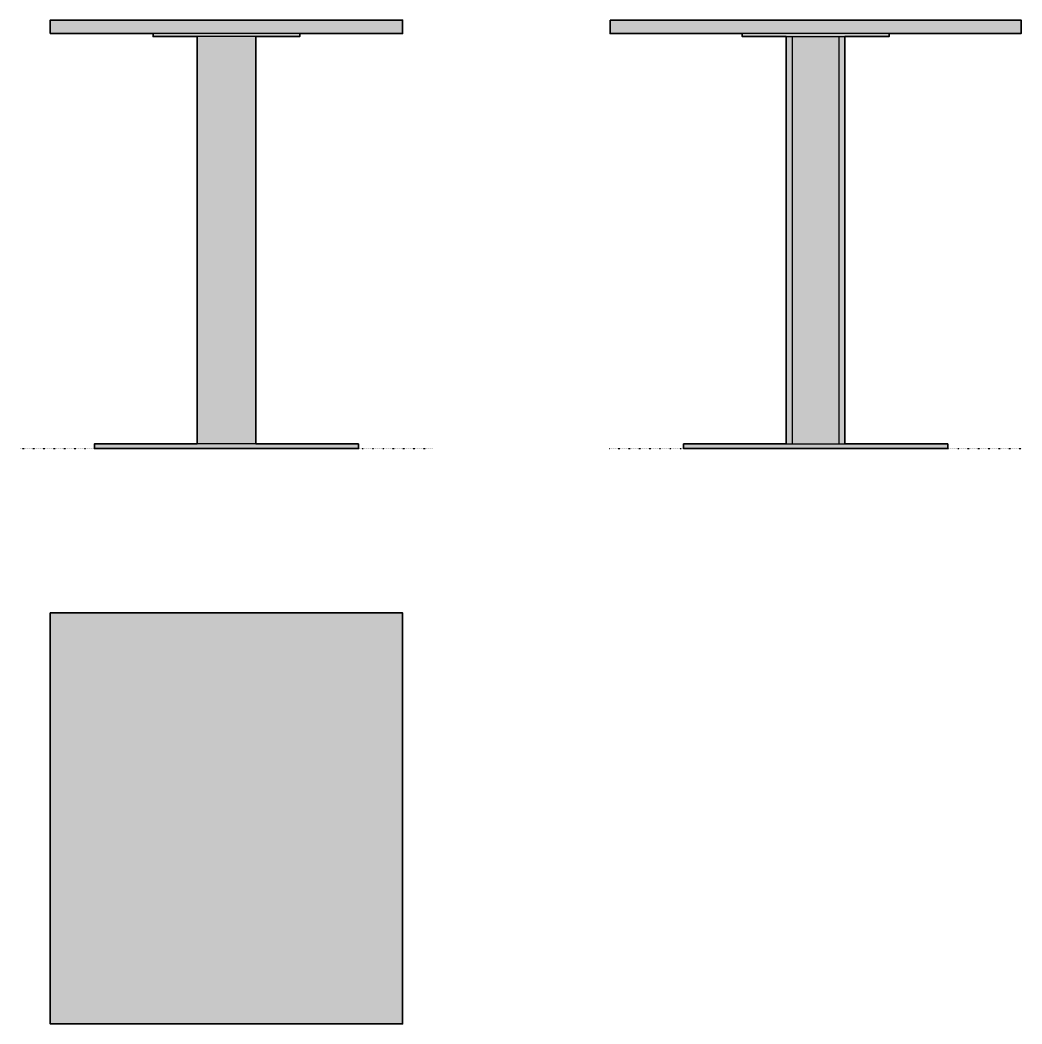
# Model space of a CAD drawing. Header units: millimetres. Extents: x 0 to 1707, y -980 to 730.
import ezdxf

# ---------------------------------------------------------------- set-up
doc = ezdxf.new("R2010")
doc.units = ezdxf.units.MM
doc.linetypes.add('Dots', pattern=[1, 0, -1])
doc.layers.add('Blocks', color=7, linetype='Continuous')
doc.layers.add('Blocks$Fill', color=7, linetype='Continuous', true_color=0xffffff)
for name, color, linetype, lineweight, true_color in [('Blocks$Inner', 7, 'Continuous', 25, 0x007f00), ('Blocks$Outline', 7, 'Continuous', 35, 0xff3f3f), ('Groud', 7, 'Dots', 25, 0x243775)]:
    doc.layers.add(name, color=color, linetype=linetype, lineweight=lineweight, true_color=true_color)

# ---------------------------------------------------------------- blocks, each defined once
blk = doc.blocks.new('HEB 03 Table Top')
at = {"layer": 'Blocks$Fill'}
blk.add_hatch(color=256, dxfattribs=at).paths.add_polyline_path([(0, 350), (600, 350), (600, -350), (0, -350)], flags=0)
at = {"layer": 'Blocks$Inner'}
blk.add_lwpolyline([(0, 350), (600, 350), (600, -350), (0, -350)], close=True, dxfattribs=at)
at = {"layer": 'Blocks$Outline'}
blk.add_lwpolyline([(0, 350), (600, 350), (600, -350), (0, -350)], close=True, dxfattribs=at)
blk = doc.blocks.new('HEB 03 Table Side')
at = {"layer": 'Blocks$Fill'}
blk.add_hatch(color=256, dxfattribs=at).paths.add_polyline_path([(126.5, 8), (126.5, 0), (576.5, 0), (576.5, 8), (401.5, 8), (401.5, 702), (476.5, 702), (476.5, 707), (701.5, 707), (701.5, 730), (1.5, 730), (1.5, 707), (226.5, 707), (226.5, 702), (301.5, 702), (301.5, 8)], flags=0)
at = {"layer": 'Blocks$Inner'}
for points in [[(1.5, 730), (701.5, 730), (701.5, 707), (1.5, 707)], [(126.5, 8), (576.5, 8), (576.5, 0), (126.5, 0)]]:
    blk.add_lwpolyline(points, close=True, dxfattribs=at)
for points in [[(226.5, 707), (226.5, 702), (476.5, 702), (476.5, 707)], [(301.5, 702), (301.5, 8)], [(311.5, 702), (311.5, 8)], [(391.5, 8), (391.5, 702)], [(401.5, 8), (401.5, 702)]]:
    blk.add_lwpolyline(points, dxfattribs=at)
at = {"layer": 'Blocks$Outline'}
for points in [[(476.5, 707), (701.5, 707), (701.5, 730), (1.5, 730)], [(1.5, 730), (1.5, 707), (226.5, 707)], [(226.5, 707), (226.5, 702), (301.5, 702)], [(301.5, 702), (301.5, 8)], [(401.5, 702), (476.5, 702), (476.5, 707)], [(401.5, 8), (401.5, 702)], [(126.5, 8), (126.5, 0), (576.5, 0), (576.5, 8), (401.5, 8)], [(301.5, 8), (126.5, 8)]]:
    blk.add_lwpolyline(points, dxfattribs=at)
blk = doc.blocks.new('HEB 03 Table Front')
at = {"layer": 'Blocks$Fill'}
blk.add_hatch(color=256, dxfattribs=at).paths.add_polyline_path([(301.5, 8), (126.5, 8), (126.5, 0), (576.5, 0), (576.5, 8), (401.5, 8), (401.5, 702), (476.5, 702), (476.5, 707), (651.5, 707), (651.5, 730), (51.5, 730), (51.5, 707), (226.5, 707), (226.5, 702), (301.5, 702)], flags=0)
at = {"layer": 'Blocks$Inner'}
for points in [[(51.5, 707), (51.5, 730), (651.5, 730), (651.5, 707)], [(576.5, 8), (126.5, 8), (126.5, 0), (576.5, 0)]]:
    blk.add_lwpolyline(points, close=True, dxfattribs=at)
for points in [[(476.5, 707), (476.5, 702), (226.5, 702), (226.5, 707)], [(301.5, 702), (301.5, 8)], [(401.5, 702), (401.5, 8)]]:
    blk.add_lwpolyline(points, dxfattribs=at)
at = {"layer": 'Blocks$Outline'}
for points in [[(476.5, 707), (651.5, 707), (651.5, 730), (51.5, 730), (51.5, 707)], [(51.5, 707), (226.5, 707)], [(226.5, 707), (226.5, 702), (301.5, 702)], [(301.5, 702), (301.5, 8)], [(401.5, 702), (476.5, 702), (476.5, 707)], [(401.5, 8), (401.5, 702)], [(301.5, 8), (126.5, 8), (126.5, 0), (576.5, 0), (576.5, 8)], [(576.5, 8), (401.5, 8)]]:
    blk.add_lwpolyline(points, dxfattribs=at)

msp = doc.modelspace()

# ---------------------------------------------------------------- linework, layer by layer
at = {"layer": 'Groud'}
for points in [[(0, 0), (703, 0)], [(1003.7, 0), (1706.6, 0)]]:
    msp.add_lwpolyline(points, dxfattribs=at)

# ---------------------------------------------------------------- block references
at = {"layer": 'Blocks'}
for name, p in [('HEB 03 Table Front', (0, 0)), ('HEB 03 Table Side', (1003.7, 0)), ('HEB 03 Table Top', (51.5, -629.9))]:
    msp.add_blockref(name, p, dxfattribs=at)

doc.saveas('drawing.dxf')
